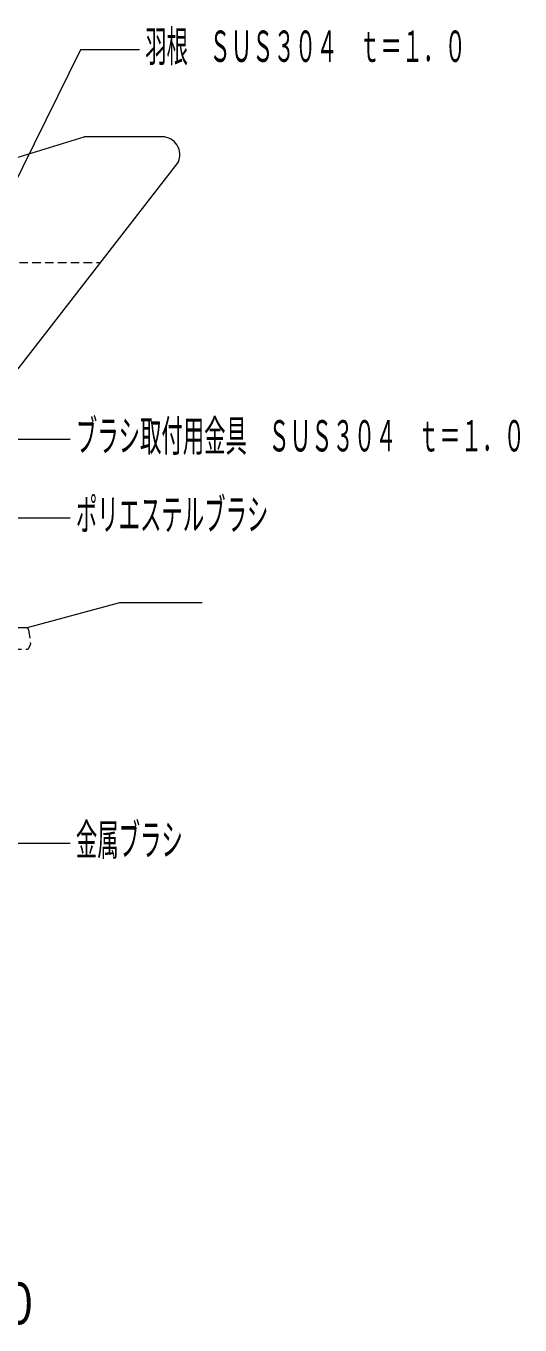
# Model space of a CAD drawing. Units: millimetres at full size, sheet at 1:3; details may follow other scales. Extents: x -304 to 319, y -571 to 476.
# Drawn here: x 111 to 319, y -571 to -23 of the extents above; entities that cross this region are included whole.
import ezdxf
from ezdxf.enums import TextEntityAlignment as Align

# ---------------------------------------------------------------- set-up
doc = ezdxf.new("R2010")
doc.units = ezdxf.units.MM
doc.header["$LTSCALE"] = 3
doc.linetypes.add('DASHED1', pattern=[1.8, 1.2, -0.6])
for name, color, linetype, lineweight in [('5-2_ 鉄骨', 7, 'Continuous', 9), ('5-4_イソバンド', 4, 'Continuous', 9), ('5-9_建具', 4, 'DASHED1', 9), ('5-E_ 文字', 7, 'Continuous', 9)]:
    doc.layers.add(name, color=color, linetype=linetype, lineweight=lineweight)
doc.layers.add('6-E_ 文字', color=7, linetype='Continuous')
doc.styles.add('超極細ゴシック', font='')
doc.styles.add('ＭＳ 明朝', font='')
doc.styles.get('超極細ゴシック').set_extended_font_data('超極細ゴシック')
doc.styles.get('ＭＳ 明朝').set_extended_font_data('MS Mincho')

msp = doc.modelspace()

# ---------------------------------------------------------------- linework, layer by layer
at = {"layer": '5-2_ 鉄骨'}
msp.add_lwpolyline([(110.633, -276.952), (150.057, -266.388), (184.759, -266.388)], dxfattribs=at)
at = {"layer": '5-4_イソバンド'}
for p, q in [((20, -105.418), (135, -70.062)), ((167.865, -70.062), (135, -70.062)), ((107.252, -167.82), (174.573, -80.916))]:
    msp.add_line(p, q, dxfattribs=at)
at = {"layer": '5-4_イソバンド', "linetype": 'DASHED1'}
msp.add_line((70, -123.095), (141.898, -123.095), dxfattribs=at)
at = {"layer": '5-4_イソバンド'}
msp.add_arc((167.865, -77.562), 7.5, 333.43495, 90, dxfattribs=at)
at = {"layer": '5-9_建具', "color": 7, "linetype": 'Continuous'}
msp.add_line((110.633, -276.952), (86.591, -276.952), dxfattribs=at)
at = {"layer": '5-9_建具'}
for p, q in [((111.623, -277.811), (112.5, -283.952)), ((112.5, -283.952), (111.5, -285.952)), ((94.298, -285.952), (111.5, -285.952))]:
    msp.add_line(p, q, dxfattribs=at)
msp.add_arc((110.633, -277.952), 1, 8.12889, 90, dxfattribs=at)
at = {"layer": '5-E_ 文字'}
msp.add_line((129.208, -197.656), (104.327, -197.656), dxfattribs=at)
for points in [[(158.396, -33.478), (133.514, -33.478), (99.234, -102.671)], [(129.208, -230.8), (104.327, -230.8), (78.038, -260.819)], [(129.208, -367.905), (104.327, -367.905), (59.276, -258.786)]]:
    msp.add_lwpolyline(points, dxfattribs=at)

# ---------------------------------------------------------------- texts
at = {"layer": '5-E_ 文字', "style": '超極細ゴシック', "width": 0.5}
for s, p in [('羽根\u3000ＳＵＳ３０４\u3000ｔ＝１．０', (160.765, -42.45)), ('ブラシ取付用金具\u3000ＳＵＳ３０４\u3000ｔ＝１．０', (131.578, -206.629)), ('ポリエステルブラシ', (131.578, -239.772)), ('金属ブラシ', (131.578, -376.878))]:
    msp.add_text(s, height=13.2, dxfattribs=at).set_placement(p, align=Align.BOTTOM_LEFT)
at = {"layer": '6-E_ 文字', "insert": (-116.846, -570.831), "char_height": 17.6, "attachment_point": 7, "style": 'ＭＳ 明朝'}
msp.add_mtext('\\T1.33;\\W0.75;ＢＷＤ\u3000Ｇ１－１００', dxfattribs=at)

doc.saveas('drawing.dxf')
